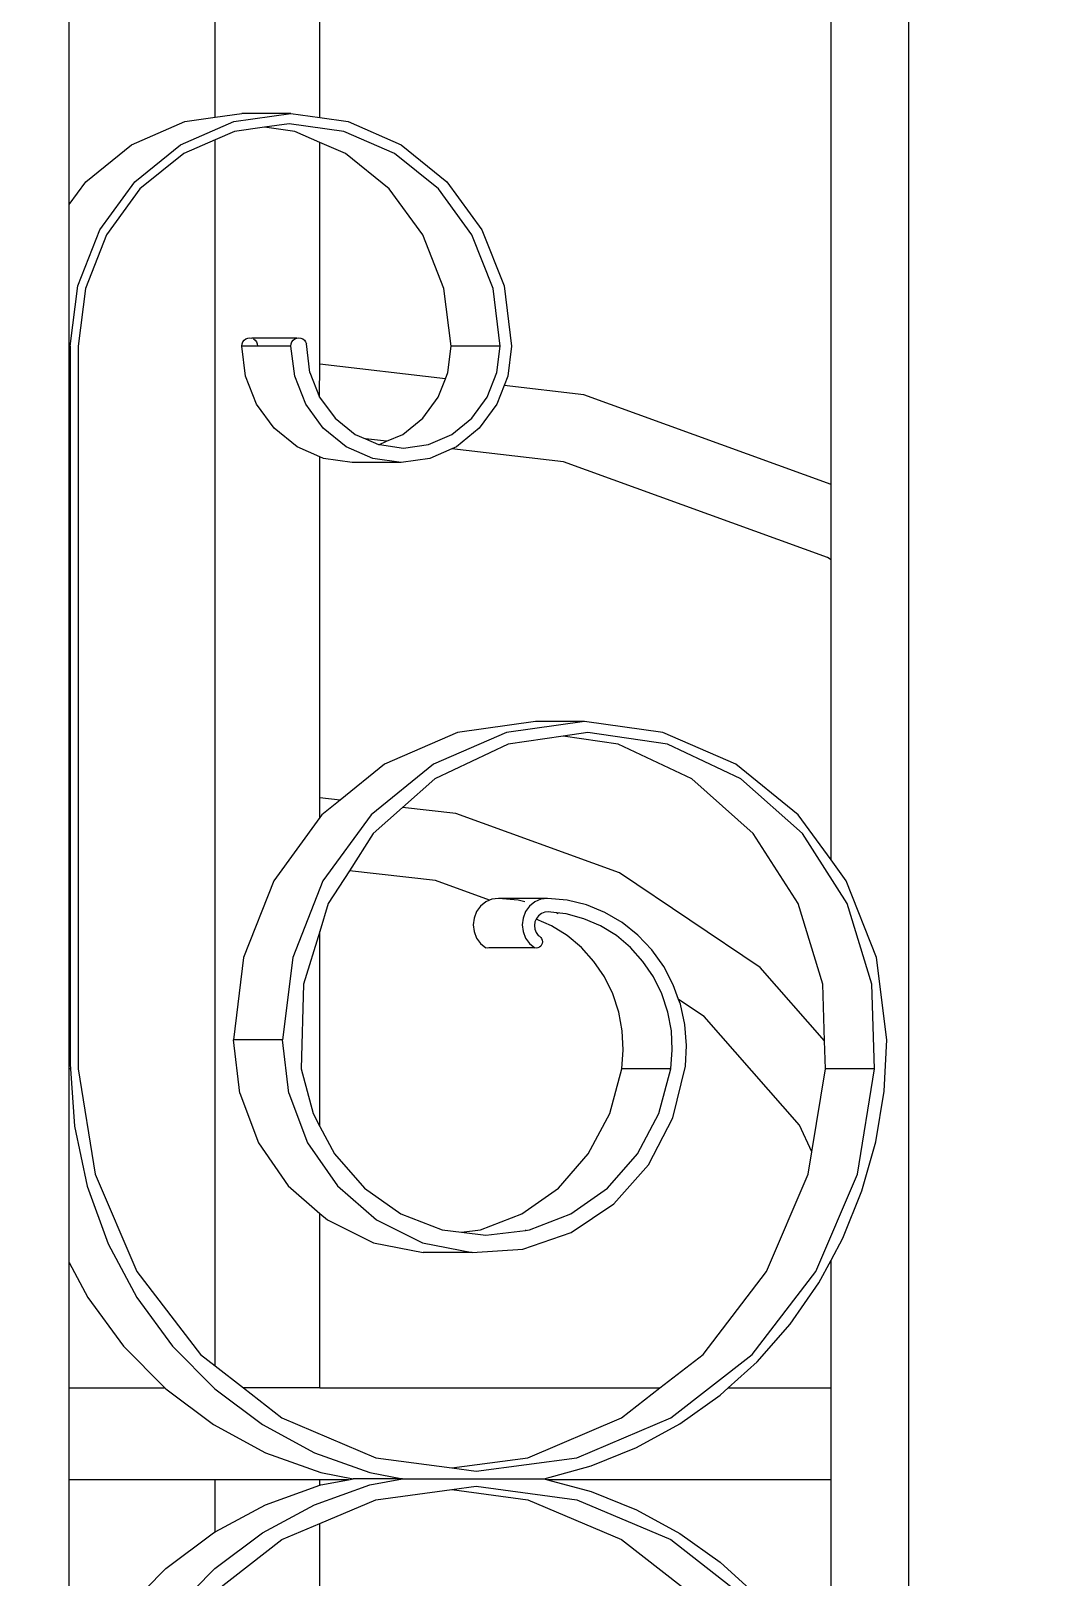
# Model space of a CAD drawing. Header units: millimetres. Extents: x 173236 to 801264, y -94969 to 615039.
# Drawn here: x 550756.3 to 550882.8, y -1740.6 to -1548 of the extents above; entities that cross this region are included whole.
import ezdxf

# ---------------------------------------------------------------- set-up
doc = ezdxf.new("R2010")
doc.units = ezdxf.units.MM
doc.header["$MEASUREMENT"] = 0
doc.header["$PDMODE"] = 2
for name, color, linetype in [('VOX-A-ANNO-DIMS', 160, 'Continuous'), ('VOX-A-STAIRS-STEPS', 140, 'Continuous'), ('VOX-A-WALL-PATT', 233, 'Continuous')]:
    doc.layers.add(name, color=color, linetype=linetype)
doc.styles.add('1.5 mm Rotis Annotative', font='', dxfattribs={"height": 1.5})
doc.styles.get('1.5 mm Rotis Annotative').set_extended_font_data('Rotis Sans Serif')
doc.dimstyles.new('1.5 mm Rotis Annotative', dxfattribs={"dimtxt": 1.5, "dimasz": 1, "dimexe": 1.5, "dimexo": 0, "dimgap": 1, "dimtad": 1, "dimdec": 0, "dimrnd": 5, "dimzin": 0, "dimdsep": 46, "dimtxsty": '1.5 mm Rotis Annotative', "dimblk": 'ARCHTICK', "dimcen": 0.09, "dimdle": 1, "dimadec": 0, "dimazin": 0, "dimtfac": 1, "dimtdec": 0, "dimtofl": 0, "dimtmove": 1, "dimatfit": 3, "dimfxl": 2, "dimfxlon": 1, "dimtolj": 1, "dimtzin": 0, "dimarcsym": 0})

# ---------------------------------------------------------------- blocks, each defined once
blk = doc.blocks.new('SS')
at = {"layer": 'VOX-A-WALL-PATT'}
for p, q in [((291639.46, -1001.49), (291639.46, -24.14)), ((291711.13, -359.95), (291711.13, -78.72)), ((291723.87, -359.91), (291723.87, -87.51)), ((291741.63, -370.53), (291741.63, -99.76)), ((291648.92, -404.57), (291648.92, -217.04)), ((291707.7, -360.43), (291701.22, -363.25)), ((291711.13, -359.95), (291707.7, -360.43)), ((291708.22, -361.62), (291714.86, -360.7)), ((291714.65, -359.46), (291711.13, -359.95)), ((291714.19, -361.62), (291717.85, -361.11)), ((291714.65, -359.46), (291720.62, -359.46)), ((291721.6, -360.43), (291714.65, -359.46)), ((291714.86, -360.7), (291717.85, -361.11)), ((291717.85, -361.11), (291721.51, -361.62)), ((291723.87, -359.91), (291720.62, -359.46)), ((291728.07, -363.25), (291721.6, -360.43)), ((291727.57, -360.43), (291723.87, -359.91)), ((291734.05, -363.25), (291727.57, -360.43)), ((291702.03, -364.32), (291708.22, -361.62)), ((291708, -364.32), (291711.13, -362.96)), ((291711.13, -362.96), (291714.19, -361.62)), ((291711.13, -389.95), (291711.13, -362.96)), ((291721.51, -361.62), (291723.87, -362.65)), ((291723.87, -511.82), (291723.87, -362.65)), ((291723.87, -362.65), (291727.7, -364.32)), ((291701.22, -363.25), (291695.66, -367.75)), ((291696.71, -368.62), (291702.03, -364.32)), ((291702.68, -368.62), (291708, -364.32)), ((291727.7, -364.32), (291733.02, -368.62)), ((291733.63, -367.75), (291728.07, -363.25)), ((291739.61, -367.75), (291734.05, -363.25)), ((291695.66, -367.75), (291691.4, -373.6)), ((291692.63, -374.22), (291696.71, -368.62)), ((291698.6, -374.22), (291702.68, -368.62)), ((291733.02, -368.62), (291737.1, -374.22)), ((291737.9, -373.6), (291733.63, -367.75)), ((291741.63, -370.53), (291739.61, -367.75)), ((291741.63, -387.75), (291741.63, -370.53)), ((291691.4, -373.6), (291688.71, -380.43)), ((291690.06, -380.75), (291692.63, -374.22)), ((291696.04, -380.75), (291698.6, -374.22)), ((291737.1, -374.22), (291739.66, -380.75)), ((291740.58, -380.43), (291737.9, -373.6)), ((291688.71, -380.43), (291687.8, -387.75)), ((291689.19, -387.75), (291690.06, -380.75)), ((291695.16, -387.75), (291696.04, -380.75)), ((291739.66, -380.75), (291740.54, -387.75)), ((291741.5, -387.75), (291740.58, -380.43)), ((291712.33, -390.96), (291712.77, -387.49)), ((291712.86, -387.24), (291712.77, -387.49)), ((291713.01, -387.03), (291712.86, -387.24)), ((291713.21, -386.87), (291713.01, -387.03)), ((291713.44, -386.77), (291713.21, -386.87)), ((291713.69, -386.74), (291713.44, -386.77)), ((291713.94, -386.77), (291713.69, -386.74)), ((291714.17, -386.87), (291713.94, -386.77)), ((291713.94, -386.77), (291719.42, -386.77)), ((291714.37, -387.03), (291714.17, -386.87)), ((291714.52, -387.24), (291714.37, -387.03)), ((291714.62, -387.49), (291714.52, -387.24)), ((291714.65, -387.75), (291714.62, -387.49)), ((291718.74, -387.49), (291718.71, -387.75)), ((291718.84, -387.24), (291718.74, -387.49)), ((291718.99, -387.03), (291718.84, -387.24)), ((291719.19, -386.87), (291718.99, -387.03)), ((291719.66, -386.74), (291719.42, -386.77)), ((291719.91, -386.77), (291719.66, -386.74)), ((291720.14, -386.87), (291719.91, -386.77)), ((291720.34, -387.03), (291720.14, -386.87)), ((291720.49, -387.24), (291720.34, -387.03)), ((291720.59, -387.49), (291720.49, -387.24)), ((291720.62, -387.75), (291720.59, -387.49)), ((291687.8, -387.75), (291688.26, -391.41)), ((291689.19, -387.75), (291695.16, -387.75)), ((291689.59, -390.96), (291689.19, -387.75)), ((291695.57, -390.96), (291695.16, -387.75)), ((291714.19, -391.41), (291714.65, -387.75)), ((291714.65, -387.75), (291718.71, -387.75)), ((291718.71, -387.75), (291720.62, -387.75)), ((291720.17, -391.41), (291720.62, -387.75)), ((291740.54, -387.75), (291740.54, -475.69)), ((291741.5, -387.75), (291741.5, -475.17)), ((291741.5, -387.75), (291741.63, -387.75)), ((291741.63, -475.17), (291741.63, -387.75)), ((291690.77, -393.95), (291689.59, -390.96)), ((291695.86, -391.72), (291695.57, -390.96)), ((291695.86, -391.72), (291711.13, -389.95)), ((291711.16, -393.95), (291711.13, -389.95)), ((291712.33, -390.96), (291711.16, -393.95)), ((291678.99, -393.66), (291688.7, -392.54)), ((291688.26, -391.41), (291688.7, -392.54)), ((291688.7, -392.54), (291689.6, -394.82)), ((291696.74, -393.95), (291695.86, -391.72)), ((291712.85, -394.82), (291714.19, -391.41)), ((291718.82, -394.82), (291720.17, -391.41)), ((291648.92, -404.57), (291678.99, -393.66)), ((291689.6, -394.82), (291691.73, -397.75)), ((291692.64, -396.51), (291690.77, -393.95)), ((291698.61, -396.51), (291696.74, -393.95)), ((291711.16, -393.95), (291709.28, -396.51)), ((291710.72, -397.75), (291712.85, -394.82)), ((291716.69, -397.75), (291718.82, -394.82)), ((291695.08, -398.49), (291692.64, -396.51)), ((291701.05, -398.49), (291698.61, -396.51)), ((291709.28, -396.51), (291706.85, -398.49)), ((291691.73, -397.75), (291694.51, -399.99)), ((291697.91, -399.72), (291695.08, -398.49)), ((291703, -399.33), (291701.05, -398.49)), ((291706.85, -398.49), (291705.59, -399.04)), ((291707.94, -399.99), (291710.72, -397.75)), ((291713.91, -399.99), (291716.69, -397.75)), ((291681.48, -401.82), (291695.09, -400.25)), ((291694.51, -399.99), (291695.09, -400.25)), ((291695.09, -400.25), (291697.75, -401.41)), ((291700.96, -400.15), (291697.91, -399.72)), ((291703.89, -399.72), (291700.96, -400.15)), ((291703, -399.33), (291705.59, -399.04)), ((291703.89, -399.72), (291703, -399.33)), ((291703.95, -399.73), (291703.89, -399.72)), ((291704.01, -399.72), (291703.95, -399.73)), ((291705.59, -399.04), (291704.01, -399.72)), ((291704.7, -401.41), (291707.94, -399.99)), ((291711.13, -401.21), (291713.91, -399.99)), ((291649.37, -413.47), (291681.48, -401.82)), ((291697.75, -401.41), (291701.22, -401.89)), ((291701.22, -401.89), (291704.7, -401.41)), ((291701.22, -401.89), (291707.2, -401.89)), ((291707.2, -401.89), (291710.67, -401.41)), ((291710.67, -401.41), (291711.13, -401.21)), ((291711.13, -442.71), (291711.13, -401.21)), ((291648.92, -413.77), (291648.92, -404.57)), ((291648.92, -413.77), (291649.37, -413.47)), ((291648.92, -450.25), (291648.92, -413.77)), ((291669.39, -434.76), (291678.91, -433.44)), ((291678.91, -433.44), (291684.88, -433.44)), ((291678.91, -433.44), (291688.42, -434.76)), ((291684.88, -433.44), (291694.4, -434.76)), ((291659.91, -440.39), (291668.84, -436.19)), ((291660.52, -438.63), (291669.39, -434.76)), ((291665.88, -440.39), (291674.82, -436.19)), ((291668.84, -436.19), (291678.53, -434.76)), ((291674.82, -436.19), (291681.52, -435.2)), ((291678.53, -434.76), (291681.52, -435.2)), ((291681.52, -435.2), (291688.22, -436.19)), ((291688.22, -436.19), (291697.15, -440.39)), ((291688.42, -434.76), (291697.29, -438.63)), ((291694.4, -434.76), (291703.26, -438.63)), ((291652.91, -444.78), (291660.52, -438.63)), ((291697.29, -438.63), (291704.9, -444.78)), ((291703.26, -438.63), (291708.67, -443)), ((291652.42, -447.03), (291659.91, -440.39)), ((291658.4, -447.03), (291665.88, -440.39)), ((291697.15, -440.39), (291701.08, -443.87)), ((291694.57, -444.62), (291701.08, -443.87)), ((291701.08, -443.87), (291704.64, -447.03)), ((291708.67, -443), (291711.13, -442.71)), ((291708.67, -443), (291710.88, -444.78)), ((291711.13, -445.12), (291711.13, -442.71)), ((291648.92, -450.25), (291652.91, -444.78)), ((291674.66, -451.85), (291694.57, -444.62)), ((291704.9, -444.78), (291710.75, -452.8)), ((291710.88, -444.78), (291711.13, -445.12)), ((291711.13, -445.12), (291716.72, -452.8)), ((291646.97, -455.58), (291652.42, -447.03)), ((291652.94, -455.58), (291658.4, -447.03)), ((291704.64, -447.03), (291707.54, -451.57)), ((291647.07, -452.8), (291648.92, -450.25)), ((291643.39, -462.14), (291647.07, -452.8)), ((291657.56, -463.35), (291674.66, -451.85)), ((291690.48, -455.17), (291697.07, -452.78)), ((291697.07, -452.78), (291707.54, -451.57)), ((291707.54, -451.57), (291710.1, -455.58)), ((291710.75, -452.8), (291714.42, -462.14)), ((291716.72, -452.8), (291720.4, -462.14)), ((291678.7, -455.74), (291681.04, -455.16)), ((291681.04, -455.16), (291683.44, -454.94)), ((291683.44, -454.94), (291689.41, -454.94)), ((291683.44, -454.94), (291684.23, -455.05)), ((291684.23, -455.05), (291684.97, -455.37)), ((291686.18, -455.37), (291687.01, -455.16)), ((291687.01, -455.16), (291689.41, -454.94)), ((291689.41, -454.94), (291690.2, -455.05)), ((291690.2, -455.05), (291690.48, -455.17)), ((291690.48, -455.17), (291690.94, -455.37)), ((291643.96, -465.39), (291646.97, -455.58)), ((291649.94, -465.39), (291652.94, -455.58)), ((291674.35, -457.88), (291676.45, -456.65)), ((291676.45, -456.65), (291678.7, -455.74)), ((291679, -457.41), (291681.14, -456.83)), ((291681.14, -456.83), (291682.35, -456.69)), ((291682.12, -456.83), (291682.35, -456.69)), ((291682.35, -456.69), (291683.34, -456.58)), ((291683.34, -456.58), (291683.76, -456.63)), ((291683.76, -456.63), (291684.16, -456.78)), ((291684.16, -456.78), (291684.51, -457.05)), ((291684.51, -457.05), (291684.77, -457.39)), ((291684.97, -455.37), (291685.6, -455.88)), ((291685.6, -455.88), (291686.09, -456.55)), ((291686.09, -456.55), (291686.39, -457.33)), ((291690.94, -455.37), (291691.57, -455.88)), ((291691.57, -455.88), (291692.06, -456.55)), ((291692.06, -456.55), (291692.37, -457.33)), ((291710.1, -455.58), (291711.13, -458.96)), ((291672.43, -459.41), (291674.35, -457.88)), ((291675.05, -459.47), (291676.96, -458.29)), ((291676.96, -458.29), (291679, -457.41)), ((291681.03, -459.47), (291682.93, -458.29)), ((291682.93, -458.29), (291684.81, -457.48)), ((291684.77, -457.39), (291684.81, -457.48)), ((291684.81, -457.48), (291684.95, -457.8)), ((291684.97, -458.69), (291684.82, -459.11)), ((291684.95, -457.8), (291685.02, -458.25)), ((291685.02, -458.25), (291684.97, -458.69)), ((291686.39, -458.99), (291686.09, -459.77)), ((291686.39, -457.33), (291686.5, -458.16)), ((291686.5, -458.16), (291686.39, -458.99)), ((291692.37, -458.99), (291692.06, -459.77)), ((291692.37, -457.33), (291692.47, -458.16)), ((291692.47, -458.16), (291692.37, -458.99)), ((291711.13, -482.68), (291711.13, -458.96)), ((291711.13, -458.96), (291713.1, -465.39)), ((291670.73, -461.21), (291672.43, -459.41)), ((291673.33, -460.92), (291675.05, -459.47)), ((291679.3, -460.92), (291681.03, -459.47)), ((291684.07, -460.02), (291684.04, -460.22)), ((291684.04, -460.22), (291684.07, -460.42)), ((291684.14, -459.84), (291684.07, -460.02)), ((291684.07, -460.42), (291684.15, -460.6)), ((291684.25, -459.68), (291684.14, -459.84)), ((291684.15, -460.6), (291684.26, -460.76)), ((291684.4, -459.55), (291684.25, -459.68)), ((291684.26, -460.76), (291684.41, -460.88)), ((291684.58, -459.47), (291684.4, -459.55)), ((291684.41, -460.88), (291684.59, -460.95)), ((291684.82, -459.11), (291684.58, -459.47)), ((291685.6, -460.44), (291684.97, -460.95)), ((291686.09, -459.77), (291685.6, -460.44)), ((291691.57, -460.44), (291690.94, -460.95)), ((291692.06, -459.77), (291691.57, -460.44)), ((291642.14, -472.17), (291643.39, -462.14)), ((291669.28, -463.23), (291670.73, -461.21)), ((291670.53, -464.5), (291671.81, -462.6)), ((291671.81, -462.6), (291673.33, -460.92)), ((291676.5, -464.5), (291677.78, -462.6)), ((291677.78, -462.6), (291679.3, -460.92)), ((291684.59, -460.95), (291684.78, -460.98)), ((291684.78, -460.98), (291684.97, -460.95)), ((291684.97, -460.95), (291690.56, -460.95)), ((291690.56, -460.95), (291690.75, -460.98)), ((291690.75, -460.98), (291690.94, -460.95)), ((291714.42, -462.14), (291715.67, -472.17)), ((291720.4, -462.14), (291721.65, -472.17)), ((291649.73, -472.29), (291657.56, -463.35)), ((291668.12, -465.45), (291669.28, -463.23)), ((291669.51, -466.57), (291670.53, -464.5)), ((291675.49, -466.57), (291676.5, -464.5)), ((291643.65, -475.69), (291643.96, -465.39)), ((291649.73, -472.29), (291649.94, -465.39)), ((291667.47, -467.23), (291668.12, -465.45)), ((291713.1, -465.39), (291713.41, -475.69)), ((291664.37, -469.32), (291667.47, -467.23)), ((291666.72, -470.29), (291667.26, -467.82)), ((291667.26, -467.82), (291667.47, -467.23)), ((291668.79, -468.77), (291669.51, -466.57)), ((291674.76, -468.77), (291675.49, -466.57)), ((291652.78, -482.55), (291664.37, -469.32)), ((291668.36, -471.05), (291668.79, -468.77)), ((291674.33, -471.05), (291674.76, -468.77)), ((291642.48, -478.4), (291642.14, -472.17)), ((291666.51, -472.82), (291666.72, -470.29)), ((291668.24, -473.37), (291668.36, -471.05)), ((291674.21, -473.37), (291674.33, -471.05)), ((291714.9, -478.62), (291715.67, -472.17)), ((291715.67, -472.17), (291721.65, -472.17)), ((291720.87, -478.62), (291721.65, -472.17)), ((291649.62, -475.69), (291649.73, -472.29)), ((291666.64, -475.35), (291666.51, -472.82)), ((291668.43, -475.69), (291668.24, -473.37)), ((291674.4, -475.69), (291674.21, -473.37)), ((291643.65, -475.69), (291649.62, -475.69)), ((291645.72, -488.49), (291643.65, -475.69)), ((291651.26, -485.77), (291649.62, -475.69)), ((291668.16, -481.65), (291666.64, -475.35)), ((291668.43, -475.69), (291674.4, -475.69)), ((291669.88, -481.12), (291668.43, -475.69)), ((291675.85, -481.12), (291674.4, -475.69)), ((291713.41, -475.69), (291711.96, -481.12)), ((291740.54, -475.69), (291738.47, -488.49)), ((291741.46, -475.69), (291740.98, -482.64)), ((291741.5, -475.17), (291741.46, -475.69)), ((291741.46, -475.69), (291741.63, -475.69)), ((291741.5, -475.17), (291741.63, -475.17)), ((291741.63, -475.69), (291741.63, -475.17)), ((291741.63, -499.25), (291741.63, -475.69)), ((291643.49, -484.55), (291642.48, -478.4)), ((291714.9, -478.62), (291712.62, -484.67)), ((291720.87, -478.62), (291718.6, -484.67)), ((291672.49, -486.04), (291669.88, -481.12)), ((291678.47, -486.04), (291675.85, -481.12)), ((291711.96, -481.12), (291711.13, -482.68)), ((291651.26, -485.77), (291652.78, -482.55)), ((291671.12, -487.36), (291668.16, -481.65)), ((291711.13, -482.68), (291709.35, -486.04)), ((291740.98, -482.64), (291739.43, -489.96)), ((291645.17, -490.53), (291643.49, -484.55)), ((291712.62, -484.67), (291708.99, -489.93)), ((291718.6, -484.67), (291714.97, -489.93)), ((291651.7, -488.49), (291651.26, -485.77)), ((291676.13, -490.18), (291672.49, -486.04)), ((291682.1, -490.18), (291678.47, -486.04)), ((291709.35, -486.04), (291705.71, -490.18)), ((291650.79, -500.32), (291645.72, -488.49)), ((291656.77, -500.32), (291651.7, -488.49)), ((291675.34, -492.11), (291671.12, -487.36)), ((291738.47, -488.49), (291733.4, -500.32)), ((291647.49, -496.28), (291645.17, -490.53)), ((291680.58, -493.32), (291676.13, -490.18)), ((291686.55, -493.32), (291682.1, -490.18)), ((291705.71, -490.18), (291701.26, -493.32)), ((291708.99, -489.93), (291704.23, -494.07)), ((291714.97, -489.93), (291711.13, -493.27)), ((291739.43, -489.96), (291736.88, -496.96)), ((291680.55, -495.61), (291675.34, -492.11)), ((291685.6, -495.27), (291680.58, -493.32)), ((291691.58, -495.27), (291686.55, -493.32)), ((291701.26, -493.32), (291696.24, -495.27)), ((291704.23, -494.07), (291698.64, -496.83)), ((291710.21, -494.07), (291704.62, -496.83)), ((291711.13, -493.27), (291710.21, -494.07)), ((291711.13, -514.51), (291711.13, -493.27)), ((291648.92, -498.94), (291647.49, -496.28)), ((291686.42, -497.62), (291680.55, -495.61)), ((291686.12, -495.33), (291685.6, -495.27)), ((291686.12, -495.33), (291686.02, -495.27)), ((291690.92, -495.93), (291686.12, -495.33)), ((291693.91, -495.56), (291690.92, -495.93)), ((291693.91, -495.56), (291691.58, -495.27)), ((291696.24, -495.27), (291693.91, -495.56)), ((291692.58, -498.04), (291686.42, -497.62)), ((291698.64, -496.83), (291692.58, -498.04)), ((291692.58, -498.04), (291698.55, -498.04)), ((291704.62, -496.83), (291698.55, -498.04)), ((291736.88, -496.96), (291733.39, -503.5)), ((291650.41, -501.7), (291648.92, -498.94)), ((291648.92, -514.51), (291648.92, -498.94)), ((291658.53, -510.42), (291650.79, -500.32)), ((291664.5, -510.42), (291656.77, -500.32)), ((291733.4, -500.32), (291725.66, -510.42)), ((291741.63, -499.25), (291739.37, -503.5)), ((291741.63, -514.51), (291741.63, -499.25)), ((291653.91, -506.74), (291650.41, -501.7)), ((291733.39, -503.5), (291729.04, -509.42)), ((291739.37, -503.5), (291735.01, -509.42)), ((291657.93, -511.32), (291653.91, -506.74)), ((291729.04, -509.42), (291723.91, -514.62)), ((291735.01, -509.42), (291729.99, -514.51)), ((291661.45, -514.51), (291657.93, -511.32)), ((291668.44, -518.15), (291658.53, -510.42)), ((291669.74, -514.51), (291664.5, -510.42)), ((291725.66, -510.42), (291723.87, -511.82)), ((291723.87, -511.82), (291720.42, -514.51)), ((291661.45, -514.51), (291648.92, -514.51)), ((291648.92, -525.67), (291648.92, -514.51)), ((291662.42, -515.39), (291661.45, -514.51)), ((291667.33, -518.89), (291662.42, -515.39)), ((291674.41, -518.15), (291669.74, -514.51)), ((291711.13, -514.51), (291669.74, -514.51)), ((291711.13, -514.51), (291720.42, -514.51)), ((291720.42, -514.51), (291715.75, -518.15)), ((291723.91, -514.62), (291718.11, -518.97)), ((291729.88, -514.62), (291724.09, -518.97)), ((291729.99, -514.51), (291729.88, -514.62)), ((291741.63, -514.51), (291729.99, -514.51)), ((291741.63, -525.67), (291741.63, -514.51)), ((291672.58, -521.77), (291667.33, -518.89)), ((291679.87, -522.99), (291668.44, -518.15)), ((291685.84, -522.99), (291674.41, -518.15)), ((291715.75, -518.15), (291704.32, -522.99)), ((291718.11, -518.97), (291711.78, -522.39)), ((291724.09, -518.97), (291717.75, -522.39)), ((291678.12, -524), (291672.58, -521.77)), ((291711.78, -522.39), (291705.04, -524.79)), ((291717.75, -522.39), (291711.01, -524.79)), ((291683.85, -525.55), (291678.12, -524)), ((291692.09, -524.64), (291679.87, -522.99)), ((291695.08, -524.24), (291685.84, -522.99)), ((291695.08, -524.24), (291692.09, -524.64)), ((291704.32, -522.99), (291695.08, -524.24)), ((291705.04, -524.79), (291701.09, -525.55)), ((291711.01, -524.79), (291707.06, -525.55)), ((291648.92, -525.67), (291683.43, -525.67)), ((291648.92, -548.92), (291648.92, -525.67)), ((291683.43, -525.67), (291678.12, -527.1)), ((291692.09, -526.46), (291679.87, -528.11)), ((291683.85, -525.55), (291683.43, -525.67)), ((291701.09, -525.55), (291683.85, -525.55)), ((291695.08, -526.87), (291692.09, -526.46)), ((291701.09, -525.55), (291707.06, -525.55)), ((291705.04, -526.31), (291701.09, -525.55)), ((291711.78, -528.72), (291705.04, -526.31)), ((291707.66, -525.67), (291707.06, -525.55)), ((291707.66, -525.67), (291711.13, -525.67)), ((291711.01, -526.31), (291707.66, -525.67)), ((291711.13, -526.35), (291711.01, -526.31)), ((291711.13, -526.35), (291711.13, -525.67)), ((291711.13, -525.67), (291723.87, -525.67)), ((291717.75, -528.72), (291711.13, -526.35)), ((291723.87, -525.67), (291741.63, -525.67)), ((291723.87, -532.01), (291723.87, -525.67)), ((291741.63, -548.92), (291741.63, -525.67)), ((291679.87, -528.11), (291668.44, -532.96)), ((291678.12, -527.1), (291672.58, -529.33)), ((291685.84, -528.11), (291674.41, -532.96)), ((291695.08, -526.87), (291685.84, -528.11)), ((291704.32, -528.11), (291695.08, -526.87)), ((291711.13, -531), (291704.32, -528.11)), ((291672.58, -529.33), (291667.33, -532.22)), ((291718.11, -532.13), (291711.78, -528.72)), ((291723.87, -532.01), (291717.75, -528.72)), ((291667.33, -532.22), (291662.42, -535.71)), ((291711.13, -548.92), (291711.13, -531)), ((291715.75, -532.96), (291711.13, -531)), ((291723.91, -536.48), (291718.11, -532.13)), ((291724.09, -532.13), (291723.87, -532.01)), ((291729.88, -536.48), (291724.09, -532.13)), ((291668.44, -532.96), (291658.53, -540.68)), ((291674.41, -532.96), (291664.5, -540.68)), ((291723.87, -539.28), (291715.75, -532.96)), ((291662.42, -535.71), (291657.93, -539.78)), ((291729.04, -541.68), (291723.91, -536.48)), ((291735.01, -541.68), (291729.88, -536.48))]:
    blk.add_line(p, q, dxfattribs=at)
blk = doc.blocks.new('_ArchTick')
at = {"color": 0, "linetype": 'ByBlock', "const_width": 0.15}
blk.add_lwpolyline([(-0.5, -0.5), (0.5, 0.5)], dxfattribs=at)
blk = doc.blocks.new('*D661')
at = {"layer": 'Defpoints', "color": 0, "transparency": 16777216}
for p in [(537437.71, -1723.82), (553695.97, -1723.82), (547999.44, -4473.82)]:
    blk.add_point(p, dxfattribs=at)
at = {"layer": 'VOX-A-ANNO-DIMS', "color": 0, "lineweight": -2, "transparency": 16777216}
for p, q in [((537437.71, -4573.82), (537437.71, -1623.82)), ((537637.71, -1723.82), (537287.71, -1723.82)), ((537637.71, -4473.82), (537287.71, -4473.82))]:
    blk.add_line(p, q, dxfattribs=at)
at = {"layer": 'VOX-A-ANNO-DIMS', "color": 0, "lineweight": -2, "transparency": 16777216, "xscale": 100, "yscale": 100, "zscale": 100}
for p, rotation in [((537437.71, -1723.82), 90), ((537437.71, -4473.82), 270)]:
    blk.add_blockref('_ArchTick', p, dxfattribs=dict(at, rotation=rotation))
at = {"layer": 'VOX-A-ANNO-DIMS', "color": 0, "transparency": 16777216, "insert": (537261.51, -3098.82), "char_height": 150, "attachment_point": 5, "rotation": 90, "style": '1.5 mm Rotis Annotative'}
blk.add_mtext('\\A1;2750', dxfattribs=at)
blk = doc.blocks.new('*D663')
at = {"layer": 'Defpoints', "color": 0, "transparency": 16777216}
for p in [(537437.71, -523.82), (560519.09, -523.82), (553695.97, -1723.82)]:
    blk.add_point(p, dxfattribs=at)
at = {"layer": 'VOX-A-ANNO-DIMS', "color": 0, "lineweight": -2, "transparency": 16777216}
for p, q in [((537437.71, -1823.82), (537437.71, -423.82)), ((537637.71, -523.82), (537287.71, -523.82)), ((537637.71, -1723.82), (537287.71, -1723.82))]:
    blk.add_line(p, q, dxfattribs=at)
at = {"layer": 'VOX-A-ANNO-DIMS', "color": 0, "lineweight": -2, "transparency": 16777216, "xscale": 100, "yscale": 100, "zscale": 100}
for p, rotation in [((537437.71, -523.82), 90), ((537437.71, -1723.82), 270)]:
    blk.add_blockref('_ArchTick', p, dxfattribs=dict(at, rotation=rotation))
at = {"layer": 'VOX-A-ANNO-DIMS', "color": 0, "transparency": 16777216, "insert": (537261.51, -1123.82), "char_height": 150, "attachment_point": 5, "rotation": 90, "style": '1.5 mm Rotis Annotative'}
blk.add_mtext('\\A1;1200', dxfattribs=at)
blk = doc.blocks.new('*D665')
at = {"layer": 'Defpoints', "color": 0, "transparency": 16777216}
for p in [(641539.18, 61543.32), (642299.94, 61543.32), (642299.94, 61417.89), (536630.73, -523.82), (560469.09, -523.82), (547516.89, -20473.82)]:
    blk.add_point(p, dxfattribs=at)
at = {"layer": 'VOX-A-ANNO-DIMS', "color": 0, "lineweight": -2, "transparency": 16777216}
for p, q in [((641539.18, 61543.32), (641539.18, 61267.89)), ((642299.94, 61543.32), (642299.94, 61267.89)), ((641439.18, 61417.89), (642399.94, 61417.89)), ((536630.73, -20573.82), (536630.73, -423.82)), ((536830.73, -523.82), (536480.73, -523.82)), ((536830.73, -20473.82), (536480.73, -20473.82))]:
    blk.add_line(p, q, dxfattribs=at)
at = {"layer": 'VOX-A-ANNO-DIMS', "color": 0, "lineweight": -2, "transparency": 16777216, "xscale": 100, "yscale": 100, "zscale": 100}
for p, rotation in [((641539.18, 61417.89), 180), ((536630.73, -523.82), 90), ((536630.73, -20473.82), 270)]:
    blk.add_blockref('_ArchTick', p, dxfattribs=dict(at, rotation=rotation))
blk.add_blockref('_ArchTick', (642299.94, 61417.89), dxfattribs=at)
at = {"layer": 'VOX-A-ANNO-DIMS', "color": 0, "transparency": 16777216, "insert": (641919.56, 61594.09), "char_height": 150, "attachment_point": 5, "style": '1.5 mm Rotis Annotative'}
blk.add_mtext('\\A1;760', dxfattribs=at)
at = {"layer": 'VOX-A-ANNO-DIMS', "color": 0, "transparency": 16777216, "insert": (536454.54, -10498.82), "char_height": 150, "attachment_point": 5, "rotation": 90, "style": '1.5 mm Rotis Annotative'}
blk.add_mtext('\\A1;19950', dxfattribs=at)

msp = doc.modelspace()

# ---------------------------------------------------------------- block references
at = {"layer": 'VOX-A-STAIRS-STEPS', "xscale": -1.024232788984593, "yscale": 1.024232788984593, "zscale": 1.024232788984593}
msp.add_blockref('SS', (849572.41, -1190.1), dxfattribs=at)

# ---------------------------------------------------------------- dimensions: what is measured, and where the dimension line sits
at = {"layer": 'VOX-A-ANNO-DIMS'}
for base, p1, p2, picture, middle in [((536630.73, -523.82), (547516.89, -20473.82), (560469.09, -523.82), '*D665', (536454.54, -10498.82)), ((537437.71, -523.82), (553695.97, -1723.82), (560519.09, -523.82), '*D663', (537261.51, -1123.82)), ((537437.71, -1723.82), (547999.44, -4473.82), (553695.97, -1723.82), '*D661', (537261.51, -3098.82))]:
    dim = msp.add_linear_dim(base=base, p1=p1, p2=p2, angle=270, dimstyle='1.5 mm Rotis Annotative', dxfattribs=at)
    dim.commit()
    dim.dimension.update_dxf_attribs({"geometry": picture, "text_midpoint": middle})

doc.saveas('drawing.dxf')
